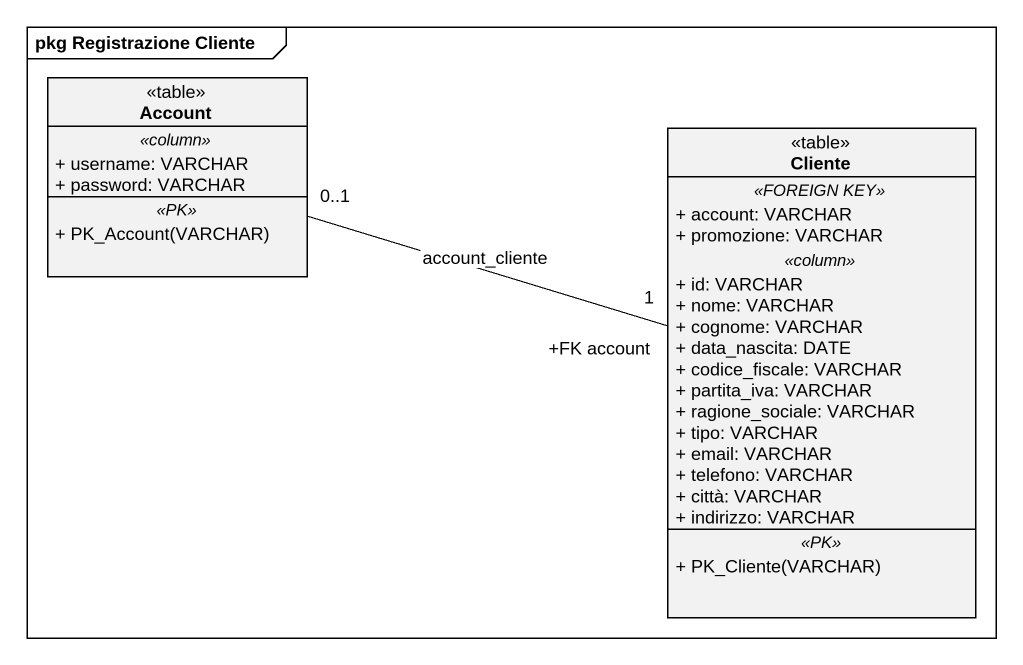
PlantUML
@startuml
mainframe pkg Registrazione Cliente
hide circle
hide empty members
skinparam classAttributeIconSize 0
class Account <<table>> {
  .. <<column>> ..
  + username: VARCHAR
  + password: VARCHAR
  .. <<PK>> ..
  + PK_Account(VARCHAR)
}
class Cliente <<table>> {
  .. <<FOREIGN KEY>> ..
  + account: VARCHAR
  + promozione: VARCHAR
  .. <<column>> ..
  + id: VARCHAR
  + nome: VARCHAR
  + cognome: VARCHAR
  + data_nascita: DATE
  + codice_fiscale: VARCHAR
  + partita_iva: VARCHAR
  + ragione_sociale: VARCHAR
  + tipo: VARCHAR
  + email: VARCHAR
  + telefono: VARCHAR
  + città: VARCHAR
  + indirizzo: VARCHAR
  .. <<PK>> ..
  + PK_Cliente(VARCHAR)
}
Cliente "+FK account\n1" -left- "0..1" Account : account_cliente
@enduml
